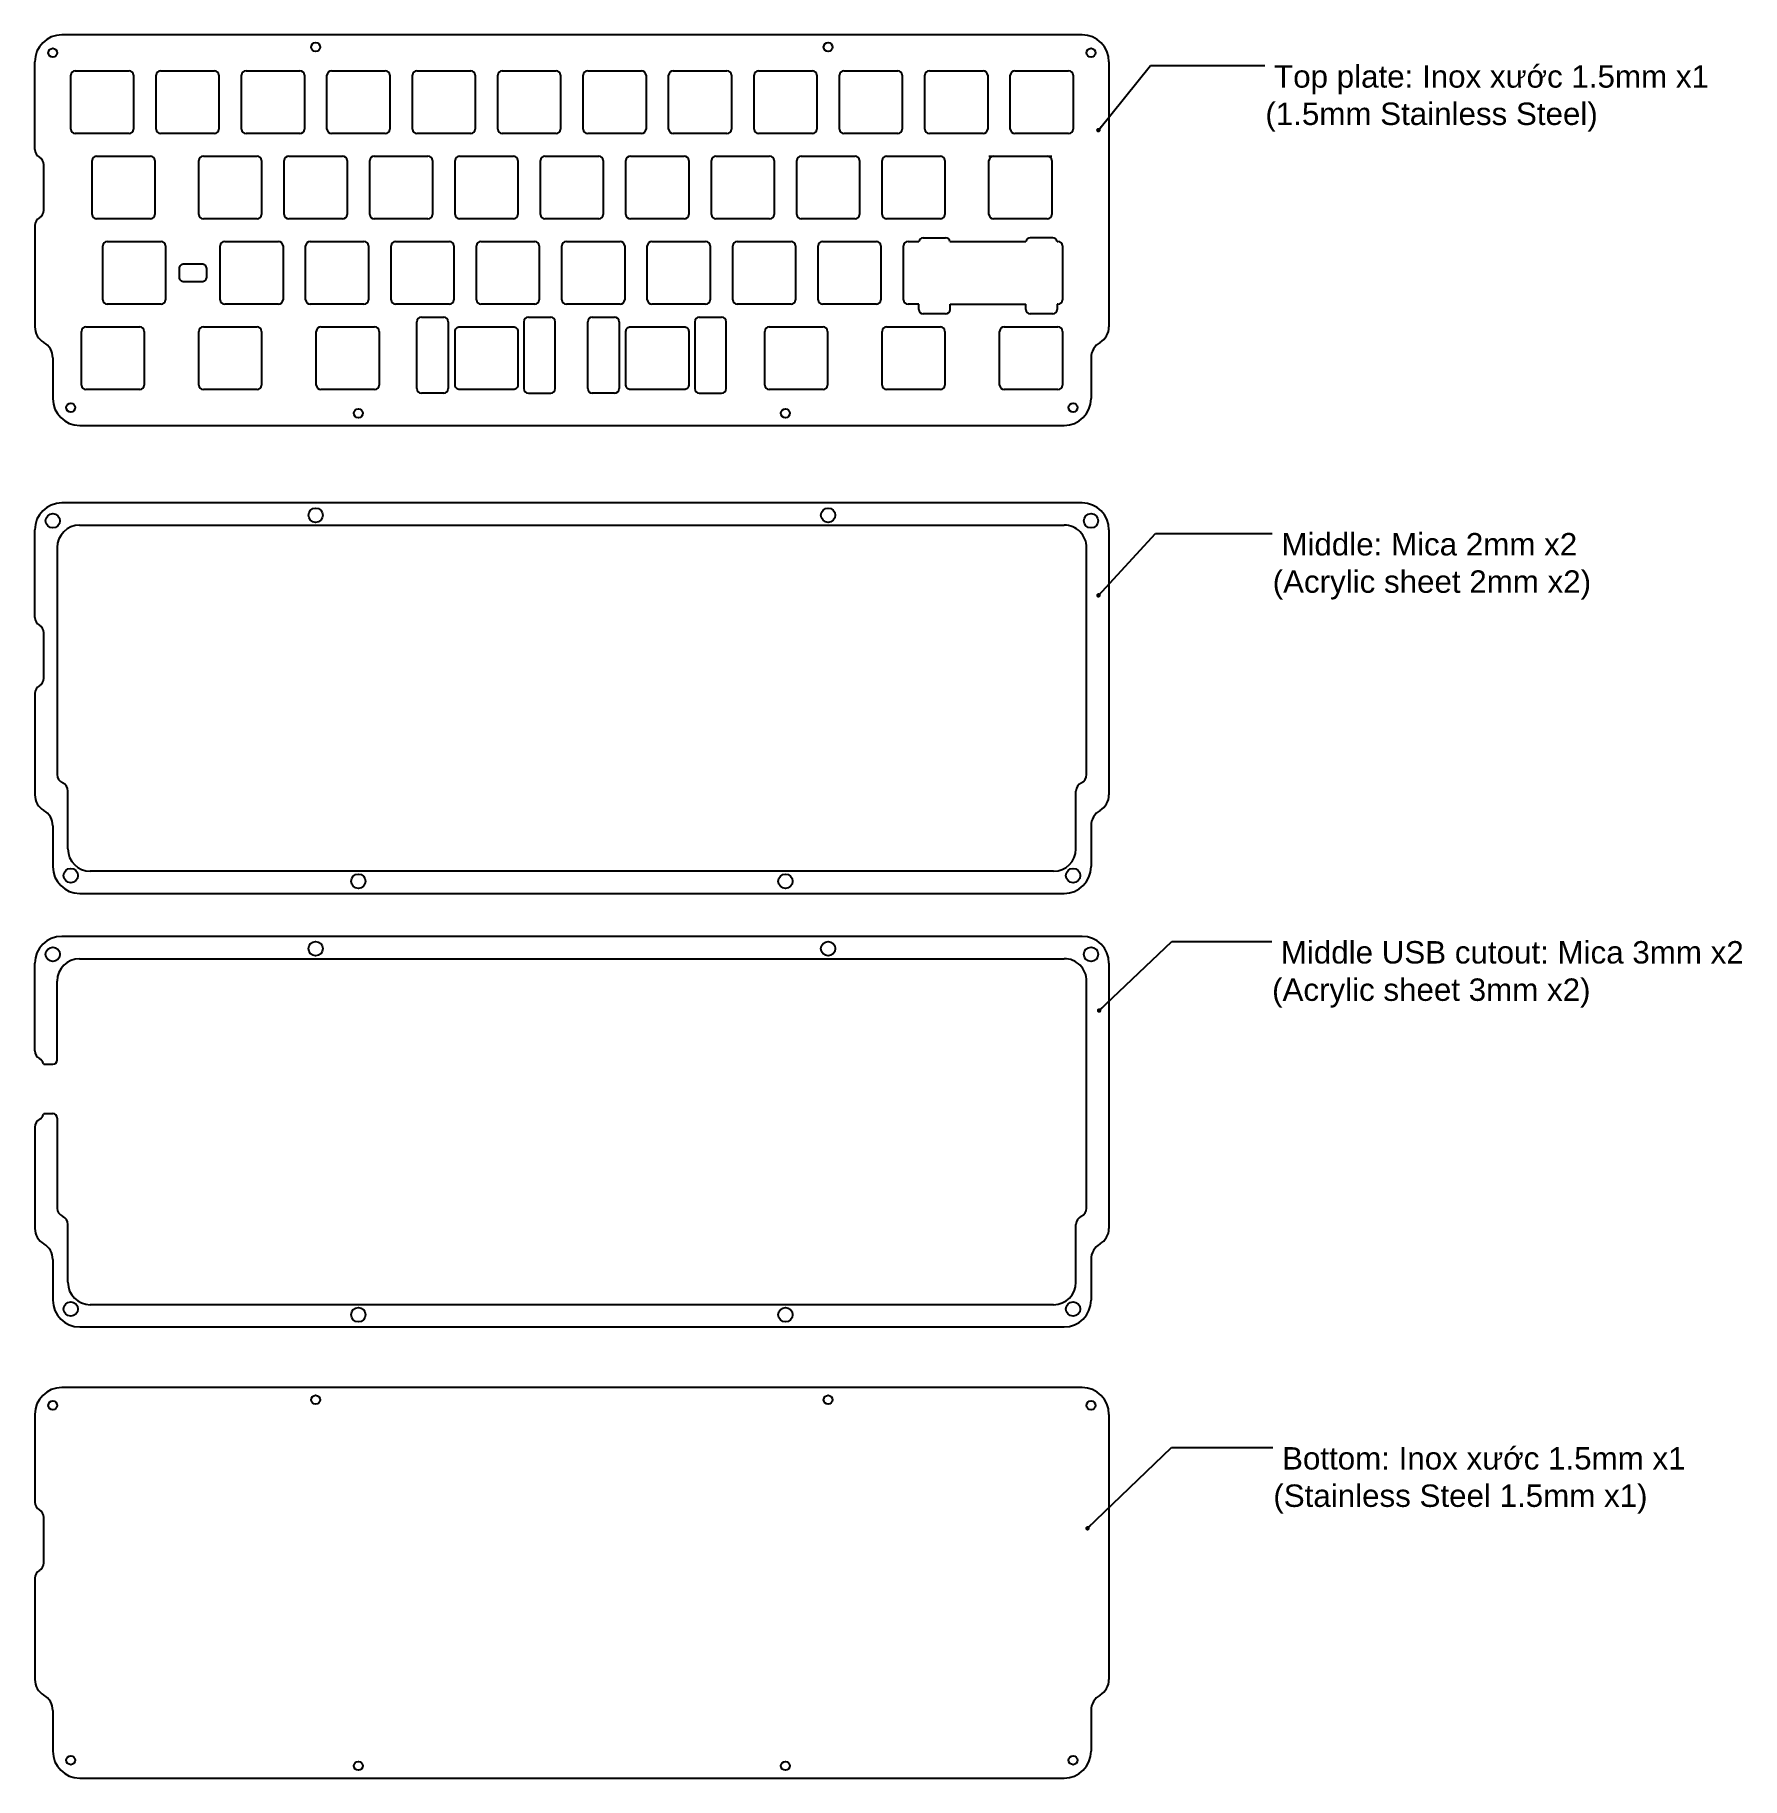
# Model space of a CAD drawing. Extents: x -5 to 375, y -411 to -22.
import ezdxf

# ---------------------------------------------------------------- set-up
doc = ezdxf.new("R2010")
doc.units = 0
doc.header["$MEASUREMENT"] = 0
doc.dimstyles.new('Copy of Standard', dxfattribs={"dimtxt": 0.18, "dimasz": 1, "dimexe": 0.18, "dimexo": 0.0625, "dimgap": 0.09, "dimtad": 0, "dimtih": 1, "dimtoh": 1, "dimdec": 4, "dimzin": 0, "dimdsep": 46, "dimtxsty": 'Standard', "dimcen": -0.09, "dimadec": 0, "dimazin": 0, "dimtfac": 1, "dimtdec": 4, "dimtofl": 0, "dimtmove": 0, "dimatfit": 3, "dimldrblk": 'DOT', "dimfxl": 1, "dimtolj": 1, "dimtzin": 0, "dimarcsym": 0})

# ---------------------------------------------------------------- blocks, each defined once
blk = doc.blocks.new('_Dot')
at = {"color": 0, "linetype": 'ByBlock', "lineweight": -2}
blk.add_line((-0.5, 0), (-1, 0), dxfattribs=at)
at = {"color": 0, "linetype": 'ByBlock', "const_width": 0.5}
blk.add_lwpolyline([(-0.25, 0, 1), (0.25, 0, 1)], format="xyb", close=True, dxfattribs=at)

msp = doc.modelspace()

# ---------------------------------------------------------------- linework, layer by layer
at = {"linetype": 'Continuous'}
for p, q in [((228.17, -21.88), (0.62, -21.88)), ((-5.38, -47.43), (-5.38, -27.88)), ((234.17, -27.88), (234.17, -87.03)), ((-3.38, -60.96), (-3.38, -50.89)), ((-5.38, -64.43), (-5.38, -87.03)), ((198.7, -67.98), (215.65, -67.98)), ((222.6, -67.98), (222.79, -67.98)), ((191.73, -83.13), (191.73, -81.98)), ((198.73, -83.13), (198.73, -81.98)), ((198.73, -81.98), (215.63, -81.98)), ((215.63, -83.13), (215.63, -81.98)), ((222.63, -81.98), (222.63, -83.13)), ((222.79, -81.98), (222.63, -81.98)), ((-1.38, -93.95), (-1.38, -103.03)), ((230.17, -93.95), (230.17, -103.03)), ((4.62, -109.03), (224.17, -109.03)), ((228.17, -126.3), (0.62, -126.3)), ((-5.38, -151.85), (-5.38, -132.3)), ((234.17, -132.3), (234.17, -191.45)), ((-0.4, -136.27), (-0.4, -186.92)), ((-3.38, -165.39), (-3.38, -155.31)), ((-5.38, -168.85), (-5.38, -191.45)), ((1.98, -203.48), (1.98, -190.58)), ((226.81, -203.48), (226.81, -190.58)), ((-1.38, -198.38), (-1.38, -207.45)), ((230.17, -198.38), (230.17, -207.45)), ((4.62, -213.45), (224.17, -213.45)), ((228.17, -223.01), (0.62, -223.01)), ((-5.38, -248.56), (-5.38, -229.01)), ((234.17, -229.01), (234.17, -288.16)), ((-0.4, -250.56), (-0.4, -232.99)), ((-3.28, -251.56), (-1.4, -251.56)), ((-3.28, -262.56), (-1.4, -262.56)), ((-0.4, -263.56), (-0.4, -283.64)), ((-5.38, -265.56), (-5.38, -288.16)), ((1.98, -300.19), (1.98, -287.3)), ((226.81, -300.19), (226.81, -287.3)), ((-1.38, -295.09), (-1.38, -304.16)), ((230.17, -295.09), (230.17, -304.16)), ((4.62, -310.16), (224.17, -310.16)), ((228.17, -323.67), (0.62, -323.67)), ((-5.38, -329.67), (-5.38, -349.22)), ((234.17, -329.67), (234.17, -388.82)), ((-3.38, -362.76), (-3.38, -352.69)), ((-5.38, -366.22), (-5.38, -388.82)), ((-1.38, -395.75), (-1.38, -404.82)), ((230.17, -395.75), (230.17, -404.82)), ((4.62, -410.82), (224.17, -410.82))]:
    msp.add_line(p, q, dxfattribs=at)
at = {"color": 0}
for p, q in [((2.62, -42.88), (2.62, -30.88)), ((3.62, -29.88), (15.62, -29.88)), ((16.62, -30.88), (16.62, -42.88)), ((21.67, -42.88), (21.67, -30.88)), ((22.67, -29.88), (34.67, -29.88)), ((35.67, -30.88), (35.67, -42.88)), ((40.72, -42.88), (40.72, -30.88)), ((41.72, -29.88), (53.72, -29.88)), ((54.72, -30.88), (54.72, -42.88)), ((59.77, -42.88), (59.77, -30.88)), ((60.77, -29.88), (72.77, -29.88)), ((73.77, -30.88), (73.77, -42.88)), ((78.82, -42.88), (78.82, -30.88)), ((79.82, -29.88), (91.82, -29.88)), ((92.82, -30.88), (92.82, -42.88)), ((97.87, -42.88), (97.87, -30.88)), ((98.87, -29.88), (110.87, -29.88)), ((111.87, -30.88), (111.87, -42.88)), ((116.92, -42.88), (116.92, -30.88)), ((117.92, -29.88), (129.92, -29.88)), ((130.92, -30.88), (130.92, -42.88)), ((135.97, -42.88), (135.97, -30.88)), ((136.97, -29.88), (148.97, -29.88)), ((149.97, -30.88), (149.97, -42.88)), ((155.02, -42.88), (155.02, -30.88)), ((156.02, -29.88), (168.02, -29.88)), ((169.02, -30.88), (169.02, -42.88)), ((174.07, -42.88), (174.07, -30.88)), ((175.07, -29.88), (187.07, -29.88)), ((188.07, -30.88), (188.07, -42.88)), ((193.12, -42.88), (193.12, -30.88)), ((194.12, -29.88), (206.12, -29.88)), ((207.12, -30.88), (207.12, -42.88)), ((212.17, -42.88), (212.17, -30.88)), ((213.17, -29.88), (225.17, -29.88)), ((226.17, -30.88), (226.17, -42.88)), ((15.62, -43.88), (3.62, -43.88)), ((34.67, -43.88), (22.67, -43.88)), ((53.72, -43.88), (41.72, -43.88)), ((72.77, -43.88), (60.77, -43.88)), ((91.82, -43.88), (79.82, -43.88)), ((110.87, -43.88), (98.87, -43.88)), ((129.92, -43.88), (117.92, -43.88)), ((148.97, -43.88), (136.97, -43.88)), ((168.02, -43.88), (156.02, -43.88)), ((187.07, -43.88), (175.07, -43.88)), ((206.12, -43.88), (194.12, -43.88)), ((225.17, -43.88), (213.17, -43.88)), ((7.38, -61.93), (7.38, -49.93)), ((8.38, -48.93), (20.38, -48.93)), ((21.38, -49.93), (21.38, -61.93)), ((31.19, -61.93), (31.19, -49.93)), ((32.19, -48.93), (44.19, -48.93)), ((45.19, -49.93), (45.19, -61.93)), ((50.24, -61.93), (50.24, -49.93)), ((51.24, -48.93), (63.24, -48.93)), ((64.24, -49.93), (64.24, -61.93)), ((69.29, -61.93), (69.29, -49.93)), ((70.29, -48.93), (82.29, -48.93)), ((83.29, -49.93), (83.29, -61.93)), ((88.34, -61.93), (88.34, -49.93)), ((89.34, -48.93), (101.34, -48.93)), ((102.34, -49.93), (102.34, -61.93)), ((107.39, -61.93), (107.39, -49.93)), ((108.39, -48.93), (120.39, -48.93)), ((121.39, -49.93), (121.39, -61.93)), ((126.44, -61.93), (126.44, -49.93)), ((127.44, -48.93), (139.44, -48.93)), ((140.44, -49.93), (140.44, -61.93)), ((145.5, -61.93), (145.5, -49.93)), ((146.5, -48.93), (158.49, -48.93)), ((159.49, -49.93), (159.49, -61.93)), ((164.54, -61.93), (164.54, -49.93)), ((165.54, -48.93), (177.54, -48.93)), ((178.54, -49.93), (178.54, -61.93)), ((183.59, -61.93), (183.59, -49.93)), ((184.59, -48.93), (196.59, -48.93)), ((197.59, -49.93), (197.59, -61.93)), ((207.41, -48.93), (221.41, -48.93)), ((207.41, -61.93), (207.41, -49.93)), ((208.41, -48.93), (220.41, -48.93)), ((221.41, -49.93), (221.41, -61.93)), ((20.38, -62.93), (8.38, -62.93)), ((44.19, -62.93), (32.19, -62.93)), ((63.24, -62.93), (51.24, -62.93)), ((82.29, -62.93), (70.29, -62.93)), ((101.34, -62.93), (89.34, -62.93)), ((120.39, -62.93), (108.39, -62.93)), ((139.44, -62.93), (127.44, -62.93)), ((158.49, -62.93), (146.5, -62.93)), ((177.54, -62.93), (165.54, -62.93)), ((196.59, -62.93), (184.59, -62.93)), ((220.41, -62.93), (208.41, -62.93)), ((9.76, -80.98), (9.76, -68.98)), ((10.76, -67.98), (22.76, -67.98)), ((23.76, -68.98), (23.76, -80.98)), ((35.96, -80.98), (35.96, -68.98)), ((36.96, -67.98), (48.96, -67.98)), ((49.96, -68.98), (49.96, -80.98)), ((55.01, -80.98), (55.01, -68.98)), ((56.01, -67.98), (68.01, -67.98)), ((69.01, -68.98), (69.01, -80.98)), ((74.06, -80.98), (74.06, -68.98)), ((75.06, -67.98), (87.06, -67.98)), ((88.06, -68.98), (88.06, -80.98)), ((93.11, -80.98), (93.11, -68.98)), ((94.11, -67.98), (106.11, -67.98)), ((107.11, -68.98), (107.11, -80.98)), ((112.16, -80.98), (112.16, -68.98)), ((113.16, -67.98), (125.16, -67.98)), ((126.16, -68.98), (126.16, -80.98)), ((131.21, -80.98), (131.21, -68.98)), ((132.21, -67.98), (144.21, -67.98)), ((145.21, -68.98), (145.21, -80.98)), ((150.26, -80.98), (150.26, -68.98)), ((151.26, -67.98), (163.26, -67.98)), ((164.26, -68.98), (164.26, -80.98)), ((169.31, -80.98), (169.31, -68.98)), ((170.31, -67.98), (182.31, -67.98)), ((183.31, -68.98), (183.31, -80.98)), ((188.36, -80.98), (188.36, -68.98)), ((189.36, -67.98), (191.75, -67.98)), ((223.79, -68.98), (223.79, -80.98)), ((22.76, -81.98), (10.76, -81.98)), ((48.96, -81.98), (36.96, -81.98)), ((68.01, -81.98), (56.01, -81.98)), ((87.06, -81.98), (75.06, -81.98)), ((106.11, -81.98), (94.11, -81.98)), ((125.16, -81.98), (113.16, -81.98)), ((144.21, -81.98), (132.21, -81.98)), ((163.26, -81.98), (151.26, -81.98)), ((182.31, -81.98), (170.31, -81.98)), ((191.73, -81.98), (189.36, -81.98)), ((5, -100.03), (5, -88.03)), ((6, -87.03), (18, -87.03)), ((19, -88.03), (19, -100.03)), ((31.19, -100.03), (31.19, -88.03)), ((32.19, -87.03), (44.19, -87.03)), ((45.19, -88.03), (45.19, -100.03)), ((57.39, -100.03), (57.39, -88.03)), ((58.39, -87.03), (70.39, -87.03)), ((71.39, -88.03), (71.39, -100.03)), ((157.4, -100.03), (157.4, -88.03)), ((158.4, -87.03), (170.4, -87.03)), ((171.4, -88.03), (171.4, -100.03)), ((183.59, -100.03), (183.59, -88.03)), ((184.59, -87.03), (196.59, -87.03)), ((197.59, -88.03), (197.59, -100.03)), ((209.79, -100.03), (209.79, -88.03)), ((210.79, -87.03), (222.79, -87.03)), ((223.79, -88.03), (223.79, -100.03)), ((18, -101.03), (6, -101.03)), ((44.19, -101.03), (32.19, -101.03)), ((70.39, -101.03), (58.39, -101.03)), ((170.4, -101.03), (158.4, -101.03)), ((196.59, -101.03), (184.59, -101.03)), ((222.79, -101.03), (210.79, -101.03)), ((4.6, -131.27), (224.19, -131.27)), ((229.19, -186.92), (229.19, -136.27)), ((221.81, -208.48), (6.98, -208.48)), ((4.6, -227.99), (224.19, -227.99)), ((229.19, -283.64), (229.19, -232.99)), ((221.81, -305.19), (6.98, -305.19))]:
    msp.add_line(p, q, dxfattribs=at)
for p, q in [((192.73, -67.19), (197.73, -67.19)), ((221.63, -67.19), (216.63, -67.19)), ((80.81, -84.87), (85.81, -84.87)), ((104.69, -84.87), (109.69, -84.87)), ((118.91, -84.87), (123.91, -84.87)), ((142.79, -84.87), (147.79, -84.87)), ((197.73, -84.13), (192.73, -84.13)), ((221.63, -84.13), (216.63, -84.13)), ((79.81, -100.81), (79.81, -85.87)), ((86.81, -85.87), (86.81, -100.81)), ((103.69, -85.87), (103.69, -100.81)), ((110.69, -100.81), (110.69, -85.87)), ((117.91, -100.81), (117.91, -85.87)), ((124.91, -85.87), (124.91, -100.81)), ((141.79, -85.87), (141.79, -100.81)), ((148.79, -100.81), (148.79, -85.87)), ((85.81, -101.81), (80.81, -101.81)), ((104.69, -101.81), (109.69, -101.81)), ((123.91, -101.81), (118.91, -101.81)), ((142.79, -101.81), (147.79, -101.81))]:
    msp.add_line(p, q)
at = {"linetype": 'Continuous', "elevation": 1}
msp.add_lwpolyline([(26.86, -73.98, -0.414214), (27.86, -72.98), (31.86, -72.98, -0.414214), (32.86, -73.98), (32.86, -75.98, -0.414214), (31.86, -76.98), (27.86, -76.98, -0.414214), (26.86, -75.98)], format="xyb", close=True, dxfattribs=at)
at = {"linetype": 'Continuous'}
for points in [[(89.34, -87.03), (101.34, -87.03, -0.414214), (102.34, -88.03), (102.34, -100.03, -0.414214), (101.34, -101.03), (89.34, -101.03, -0.414214), (88.34, -100.03), (88.34, -88.03, -0.414214)], [(127.44, -87.03), (139.44, -87.03, -0.414214), (140.44, -88.03), (140.44, -100.03, -0.414214), (139.44, -101.03), (127.44, -101.03, -0.414214), (126.44, -100.03), (126.44, -88.03, -0.414214)]]:
    msp.add_lwpolyline(points, format="xyb", close=True, dxfattribs=at)
for centre, radius in [((-1.38, -25.88), 1), ((57.24, -24.61), 1), ((171.54, -24.61), 1), ((230.17, -25.88), 1), ((2.62, -105.03), 1), ((226.17, -105.03), 1), ((66.77, -106.29), 1), ((162.02, -106.29), 1), ((57.24, -129.04), 1.6), ((171.54, -129.04), 1.6), ((-1.38, -130.3), 1.6), ((230.17, -130.3), 1.6), ((2.62, -209.45), 1.6), ((66.77, -210.71), 1.6), ((162.02, -210.71), 1.6), ((226.17, -209.45), 1.6), ((-1.38, -227.01), 1.6), ((57.24, -225.75), 1.6), ((171.54, -225.75), 1.6), ((230.17, -227.01), 1.6), ((2.62, -306.16), 1.6), ((66.77, -307.43), 1.6), ((162.02, -307.43), 1.6), ((226.17, -306.16), 1.6), ((-1.38, -327.67), 1), ((-1.38, -327.67), 1), ((57.24, -326.41), 1), ((171.54, -326.41), 1), ((230.17, -327.67), 1), ((2.62, -406.82), 1), ((66.77, -408.08), 1), ((162.02, -408.08), 1), ((226.17, -406.82), 1)]:
    msp.add_circle(centre, radius, dxfattribs=at)
for centre, radius, start, end in [((0.62, -27.88), 6, 90, 180), ((228.17, -27.88), 6, 0, 90), ((-3.38, -47.43), 2, 180, 240), ((-5.38, -50.89), 2, 0, 60), ((-5.38, -60.96), 2, 300, 0), ((-3.38, -64.43), 2, 120, 180), ((-1.38, -87.03), 4, 180, 240), ((230.17, -87.03), 4, 300, 0), ((-5.38, -93.95), 4, 0, 60), ((234.17, -93.95), 4, 120, 180), ((4.62, -103.03), 6, 180, 270), ((224.17, -103.03), 6, 270, 0), ((0.62, -132.3), 6, 90, 180), ((228.17, -132.3), 6, 0, 90), ((4.6, -136.27), 5, 90, 180), ((-3.38, -151.85), 2, 180, 240), ((-5.38, -155.31), 2, 0, 60), ((-3.38, -168.85), 2, 120, 180), ((-5.38, -165.39), 2, 300, 0), ((1.6, -186.92), 2, 180, 246.1208), ((-0.02, -190.58), 2, 0, 66.1208), ((228.81, -190.58), 2, 113.8792, 180), ((227.19, -186.92), 2, 293.8792, 0), ((-1.38, -191.45), 4, 180, 240), ((230.17, -191.45), 4, 300, 0), ((-5.38, -198.38), 4, 0, 60), ((234.17, -198.38), 4, 120, 180), ((6.98, -203.48), 5, 180, 270), ((221.81, -203.48), 5, 270, 360), ((4.62, -207.45), 6, 180, 270), ((224.17, -207.45), 6, 270, 0), ((0.62, -229.01), 6, 90, 180), ((228.17, -229.01), 6, 0, 90), ((4.6, -232.99), 5, 90, 180), ((-3.38, -248.56), 2, 180, 240), ((-5.38, -252.03), 2, 17.5696, 60), ((-3.28, -251.36), 0.2, 197.5696, 270), ((-1.4, -250.56), 1, 270, 0), ((-3.38, -265.56), 2, 120, 180), ((-5.38, -262.1), 2, 300, 342.4304), ((-3.28, -262.76), 0.2, 90, 162.4304), ((-1.4, -263.56), 1, 0, 90), ((1.6, -283.64), 2, 180, 246.1208), ((227.19, -283.64), 2, 293.8792, 0), ((-0.02, -287.3), 2, 0, 66.1208), ((228.81, -287.3), 2, 113.8792, 180), ((-1.38, -288.16), 4, 180, 240), ((-5.38, -295.09), 4, 0, 60), ((234.17, -295.09), 4, 120, 180), ((230.17, -288.16), 4, 300, 0), ((6.98, -300.19), 5, 180, 270), ((221.81, -300.19), 5, 270, 360), ((4.62, -304.16), 6, 180, 270), ((224.17, -304.16), 6, 270, 0), ((0.62, -329.67), 6, 90, 180), ((228.17, -329.67), 6, 0, 90), ((-3.38, -349.22), 2, 180, 240), ((-5.38, -352.69), 2, 0, 60), ((-3.38, -366.22), 2, 120, 180), ((-5.38, -362.76), 2, 300, 0), ((-1.38, -388.82), 4, 180, 240), ((230.17, -388.82), 4, 300, 0), ((-5.38, -395.75), 4, 0, 60), ((234.17, -395.75), 4, 120, 180), ((4.62, -404.82), 6, 180, 270), ((224.17, -404.82), 6, 270, 0)]:
    msp.add_arc(centre, radius, start, end, dxfattribs=at)
at = {"color": 0}
for centre, radius, start, end in [((3.62, -30.88), 1, 90, 180), ((15.62, -30.88), 1, 0, 90), ((22.67, -30.88), 1, 90, 180), ((34.67, -30.88), 1, 0, 90), ((41.72, -30.88), 1, 90, 180), ((53.72, -30.88), 1, 0, 90), ((60.77, -30.88), 1, 90, 180), ((72.77, -30.88), 1, 0, 90), ((79.82, -30.88), 1, 90, 180), ((91.82, -30.88), 1, 0, 90), ((98.87, -30.88), 1, 90, 180), ((110.87, -30.88), 1, 0, 90), ((117.92, -30.88), 1, 90, 180), ((129.92, -30.88), 1, 0, 90), ((136.97, -30.88), 1, 90, 180), ((148.97, -30.88), 1, 0, 90), ((156.02, -30.88), 1, 90, 180), ((168.02, -30.88), 1, 0, 90), ((175.07, -30.88), 1, 90, 180), ((187.07, -30.88), 1, 0, 90), ((194.12, -30.88), 1, 90, 180), ((206.12, -30.88), 1, 0, 90), ((213.17, -30.88), 1, 90, 180), ((225.17, -30.88), 1, 0, 90), ((3.62, -42.88), 1, 180, 270), ((15.62, -42.88), 1, 270, 0), ((22.67, -42.88), 1, 180, 270), ((34.67, -42.88), 1, 270, 0), ((41.72, -42.88), 1, 180, 270), ((53.72, -42.88), 1, 270, 0), ((60.77, -42.88), 1, 180, 270), ((72.77, -42.88), 1, 270, 0), ((79.82, -42.88), 1, 180, 270), ((91.82, -42.88), 1, 270, 0), ((98.87, -42.88), 1, 180, 270), ((110.87, -42.88), 1, 270, 0), ((117.92, -42.88), 1, 180, 270), ((129.92, -42.88), 1, 270, 0), ((136.97, -42.88), 1, 180, 270), ((148.97, -42.88), 1, 270, 0), ((156.02, -42.88), 1, 180, 270), ((168.02, -42.88), 1, 270, 0), ((175.07, -42.88), 1, 180, 270), ((187.07, -42.88), 1, 270, 0), ((194.12, -42.88), 1, 180, 270), ((206.12, -42.88), 1, 270, 0), ((213.17, -42.88), 1, 180, 270), ((225.17, -42.88), 1, 270, 0), ((8.38, -49.93), 1, 90, 180), ((20.38, -49.93), 1, 0, 90), ((32.19, -49.93), 1, 90, 180), ((44.19, -49.93), 1, 0, 90), ((51.24, -49.93), 1, 90, 180), ((63.24, -49.93), 1, 0, 90), ((70.29, -49.93), 1, 90, 180), ((82.29, -49.93), 1, 0, 90), ((89.34, -49.93), 1, 90, 180), ((101.34, -49.93), 1, 0, 90), ((108.39, -49.93), 1, 90, 180), ((120.39, -49.93), 1, 0, 90), ((127.44, -49.93), 1, 90, 180), ((139.44, -49.93), 1, 0, 90), ((146.5, -49.93), 1, 90, 180), ((158.49, -49.93), 1, 0, 90), ((165.54, -49.93), 1, 90, 180), ((177.54, -49.93), 1, 0, 90), ((184.59, -49.93), 1, 90, 180), ((196.59, -49.93), 1, 0, 90), ((208.41, -49.93), 1, 90, 180), ((220.41, -49.93), 1, 0, 90), ((8.38, -61.93), 1, 180, 270), ((20.38, -61.93), 1, 270, 0), ((32.19, -61.93), 1, 180, 270), ((44.19, -61.93), 1, 270, 0), ((51.24, -61.93), 1, 180, 270), ((63.24, -61.93), 1, 270, 0), ((70.29, -61.93), 1, 180, 270), ((82.29, -61.93), 1, 270, 0), ((89.34, -61.93), 1, 180, 270), ((101.34, -61.93), 1, 270, 0), ((108.39, -61.93), 1, 180, 270), ((120.39, -61.93), 1, 270, 0), ((127.44, -61.93), 1, 180, 270), ((139.44, -61.93), 1, 270, 0), ((146.5, -61.93), 1, 180, 270), ((158.49, -61.93), 1, 270, 0), ((165.54, -61.93), 1, 180, 270), ((177.54, -61.93), 1, 270, 0), ((184.59, -61.93), 1, 180, 270), ((196.59, -61.93), 1, 270, 0), ((208.41, -61.93), 1, 180, 270), ((220.41, -61.93), 1, 270, 0), ((10.76, -68.98), 1, 90, 180), ((22.76, -68.98), 1, 0, 90), ((36.96, -68.98), 1, 90, 180), ((48.96, -68.98), 1, 0, 90), ((56.01, -68.98), 1, 90, 180), ((68.01, -68.98), 1, 0, 90), ((75.06, -68.98), 1, 90, 180), ((87.06, -68.98), 1, 0, 90), ((94.11, -68.98), 1, 90, 180), ((106.11, -68.98), 1, 0, 90), ((113.16, -68.98), 1, 90, 180), ((125.16, -68.98), 1, 0, 90), ((132.21, -68.98), 1, 90, 180), ((144.21, -68.98), 1, 0, 90), ((151.26, -68.98), 1, 90, 180), ((163.26, -68.98), 1, 0, 90), ((170.31, -68.98), 1, 90, 180), ((182.31, -68.98), 1, 0, 90), ((189.36, -68.98), 1, 90, 180), ((222.79, -68.98), 1, 0, 90), ((10.76, -80.98), 1, 180, 270), ((22.76, -80.98), 1, 270, 0), ((36.96, -80.98), 1, 180, 270), ((48.96, -80.98), 1, 270, 0), ((56.01, -80.98), 1, 180, 270), ((68.01, -80.98), 1, 270, 0), ((75.06, -80.98), 1, 180, 270), ((87.06, -80.98), 1, 270, 0), ((94.11, -80.98), 1, 180, 270), ((106.11, -80.98), 1, 270, 0), ((113.16, -80.98), 1, 180, 270), ((125.16, -80.98), 1, 270, 0), ((132.21, -80.98), 1, 180, 270), ((144.21, -80.98), 1, 270, 0), ((151.26, -80.98), 1, 180, 270), ((163.26, -80.98), 1, 270, 0), ((170.31, -80.98), 1, 180, 270), ((182.31, -80.98), 1, 270, 0), ((189.36, -80.98), 1, 180, 270), ((222.79, -80.98), 1, 270, 0), ((6, -88.03), 1, 90, 180), ((18, -88.03), 1, 0, 90), ((32.19, -88.03), 1, 90, 180), ((44.19, -88.03), 1, 0, 90), ((58.39, -88.03), 1, 90, 180), ((70.39, -88.03), 1, 0, 90), ((158.4, -88.03), 1, 90, 180), ((170.4, -88.03), 1, 0, 90), ((184.59, -88.03), 1, 90, 180), ((196.59, -88.03), 1, 0, 90), ((210.79, -88.03), 1, 90, 180), ((222.79, -88.03), 1, 0, 90), ((6, -100.03), 1, 180, 270), ((18, -100.03), 1, 270, 0), ((32.19, -100.03), 1, 180, 270), ((44.19, -100.03), 1, 270, 0), ((58.39, -100.03), 1, 180, 270), ((70.39, -100.03), 1, 270, 0), ((158.4, -100.03), 1, 180, 270), ((170.4, -100.03), 1, 270, 0), ((184.59, -100.03), 1, 180, 270), ((196.59, -100.03), 1, 270, 0), ((210.79, -100.03), 1, 180, 270), ((222.79, -100.03), 1, 270, 0), ((224.19, -136.27), 5, 359.9994, 90), ((224.19, -232.99), 5, 359.9994, 90)]:
    msp.add_arc(centre, radius, start, end, dxfattribs=at)
for centre, start, end in [((192.73, -68.19), 90, 167.5795), ((197.73, -68.19), 12.4205, 90), ((216.63, -68.19), 90, 167.5795), ((221.63, -68.19), 12.4205, 90), ((80.81, -85.87), 90, 180), ((85.81, -85.87), 360, 90), ((104.69, -85.87), 90, 180), ((109.69, -85.87), 0, 90), ((118.91, -85.87), 90, 180), ((123.91, -85.87), 360, 90), ((142.79, -85.87), 90, 180), ((147.79, -85.87), 0, 90), ((192.73, -83.13), 180, 270), ((197.73, -83.13), 270, 0), ((216.63, -83.13), 180, 270), ((221.63, -83.13), 270, 0), ((80.81, -100.81), 180, 270), ((85.81, -100.81), 270, 360), ((104.69, -100.81), 180, 270), ((109.69, -100.81), 270, 0), ((118.91, -100.81), 180, 270), ((123.91, -100.81), 270, 360), ((142.79, -100.81), 180, 270), ((147.79, -100.81), 270, 0)]:
    msp.add_arc(centre, 1, start, end)

# ---------------------------------------------------------------- texts
at = {"linetype": 'Continuous', "char_height": 5, "attachment_point": 1}
for s, insert, width in [('\\A1;{\\fArial|b0|i0|c0|p34; Top plate: Inox xước 1.5mm x1\\P(1.5mm Stainless Steel) }', (269.05, -28.65), 105.3981), ('\\A1;{\\fArial|b0|i0|c0|p34; Middle: Mica 2mm x2^J(Acrylic sheet 2mm x2)}', (270.68, -133.02), 74.7468), ('\\A1;{\\fArial|b0|i0|c0|p34; Middle USB cutout: Mica 3mm x2\\P(Acrylic sheet 3mm x2)}', (270.55, -224.07), 116.4102), ('\\A1;{\\fArial|b0|i0|c0|p34; Bottom: Inox xước 1.5mm x1\\P(Stainless Steel 1.5mm x1)}', (270.83, -336.97), 103.0709)]:
    msp.add_mtext(s, dxfattribs=dict(at, insert=insert, width=width))

# ---------------------------------------------------------------- leaders
at = {"linetype": 'Continuous', "annotation_type": 0, "has_hookline": 1, "hookline_direction": 1}
for points, text_width in [([(231.81, -43.13), (243.43, -28.74), (268.96, -28.74)], 97.65), ([(231.97, -239.57), (248.18, -224.16), (270.46, -224.16)], 104.83), ([(229.39, -355.08), (248.12, -337.06), (270.74, -337.06)], 90.66)]:
    msp.add_leader(points, dimstyle='Copy of Standard', override={"dimgap": 0.09, "dimtad": 0}, dxfattribs=dict(at, text_width=text_width))
at = {"linetype": 'Continuous', "annotation_type": 0, "has_hookline": 1, "hookline_direction": 1, "text_width": 70.35}
msp.add_leader([(231.83, -146.93), (244.54, -133.11), (270.59, -133.11)], dimstyle='Copy of Standard', dxfattribs=at)

doc.saveas('drawing.dxf')
